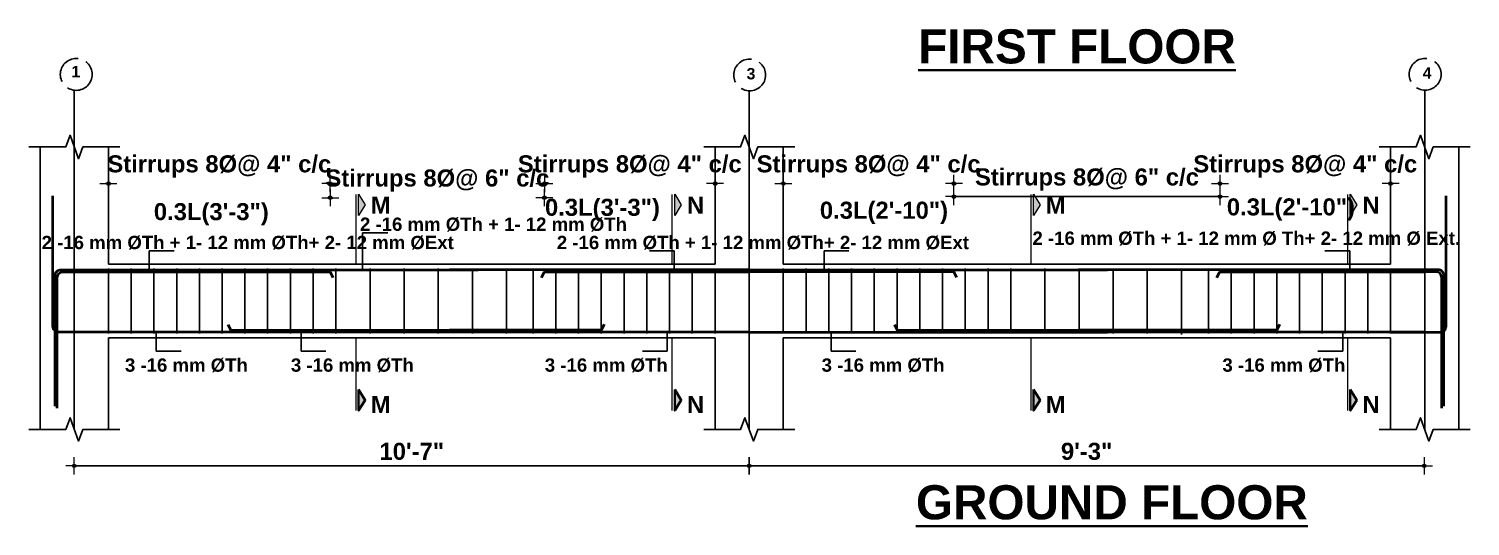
# Model space of a CAD drawing. Header units: inches. Extents: x -12073856 to 12321241, y -1226296 to 1319224.
# Drawn here: x 129946 to 130453, y 49509 to 49684 of the extents above; entities that cross this region are included whole.
import ezdxf
from ezdxf.enums import TextEntityAlignment as Align

# ---------------------------------------------------------------- set-up
doc = ezdxf.new("R2010")
doc.units = ezdxf.units.IN
doc.header["$MEASUREMENT"] = 0
doc.header["$PDMODE"] = 35
doc.linetypes.add('ACAD_ISO02W100', pattern=[15, 12, -3])
for name, color, linetype, lineweight in [('BAR', 5, 'Continuous', 40), ('Dimension', 130, 'Continuous', 9), ('Hatch', 9, 'Continuous', 9), ('HATCH1', 4, 'ACAD_ISO02W100', 13), ('TEXT', 255, 'Continuous', 35)]:
    doc.layers.add(name, color=color, linetype=linetype, lineweight=lineweight)
doc.layers.add('STIRRUP', color=10, linetype='Continuous')
doc.styles.add('1.8 str', font='times.ttf', dxfattribs={"width": 0.8, "height": 6})
doc.styles.add('STYLE1', font='arialbd.ttf')
doc.dimstyles.new('1.4', dxfattribs={"dimscale": 0, "dimtxt": 6, "dimasz": 0.5, "dimexe": 2, "dimexo": 9, "dimgap": 2, "dimtad": 1, "dimdec": 0, "dimlfac": 0.5, "dimzin": 3, "dimdsep": 46, "dimlunit": 4, "dimtxsty": '1.8 str', "dimblk": 'DIM', "dimcen": 3, "dimdle": 3, "dimse1": 1, "dimse2": 1, "dimclrd": 256, "dimclre": 256, "dimclrt": 7, "dimadec": 1, "dimazin": 2, "dimtfac": 1, "dimtdec": 0, "dimtix": 1, "dimtofl": 0, "dimtmove": 2, "dimatfit": 3, "dimldrblk": 'ARROW', "dimfxl": 2, "dimfrac": 2, "dimtolj": 2, "dimtzin": 0, "dimarcsym": 0})

# ---------------------------------------------------------------- blocks, each defined once
blk = doc.blocks.new('DIM')
at = {"layer": 'Dimension'}
h = blk.add_hatch(color=256, dxfattribs=at)
h.paths.add_polyline_path([(0, 1.3), (0, 0), (1.3, 0, 0.414214)])
h.paths.add_polyline_path([(1.3, 0), (0, 0), (0, -1.3, 0.414214)])
h.paths.add_polyline_path([(0, 0), (-1.3, 0, 0.414214), (0, -1.3)])
h.paths.add_polyline_path([(0, 1.3, 0.414214), (-1.3, 0), (0, 0)])
for p, q in [((-6, 0), (6, 0)), ((0, 6), (0, -6))]:
    blk.add_line(p, q, dxfattribs=at)
blk.add_circle((0, 0), 1.28, dxfattribs=at)
blk = doc.blocks.new('*D2432')
at = {"layer": 'Defpoints', "color": 0, "ltscale": 10, "transparency": 16777216}
for p in [(130052.03, 49629.4), (129974.03, 49617.42), (130052.03, 49612.86)]:
    blk.add_point(p, dxfattribs=at)
at = {"layer": 'Dimension', "lineweight": -2, "ltscale": 10, "transparency": 16777216}
for p, q in [((129973.53, 49629.4), (129973.03, 49629.4)), ((130052.53, 49629.4), (130053.03, 49629.4))]:
    blk.add_line(p, q, dxfattribs=at)
at = {"layer": 'Dimension', "lineweight": -2, "ltscale": 10, "transparency": 16777216, "xscale": 0.5, "yscale": 0.5, "zscale": 0.5}
blk.add_blockref('DIM', (129974.03, 49629.4), dxfattribs=at)
at = {"layer": 'Dimension', "lineweight": -2, "ltscale": 10, "transparency": 16777216, "xscale": 0.5, "yscale": 0.5, "zscale": 0.5, "rotation": 180}
blk.add_blockref('DIM', (130052.03, 49629.4), dxfattribs=at)
at = {"layer": 'Dimension', "color": 7, "ltscale": 10, "transparency": 16777216, "insert": (130013.03, 49635.42), "char_height": 6, "attachment_point": 5, "style": 'STYLE1'}
blk.add_mtext('\\A2;Stirrups 8%%C@ 4" c/c', dxfattribs=at)
blk = doc.blocks.new('ARROW')
at = {"layer": 'Hatch'}
h = blk.add_hatch(color=256, dxfattribs=at)
h.dxf.hatch_style = 1
h.paths.add_polyline_path([(12191115.8, -1270860.1), (12191485.4, -1270660.1), (12191115.8, -1270660.1)])
for p, q in [((12191115.8, -1270860.1), (12191115.8, -1270060.1)), ((12191015.8, -1270160.1), (12196382.9, -1270160.1)), ((12191485.4, -1270660.1), (12190746.1, -1270660.1)), ((12190746.1, -1270660.1), (12191115.8, -1270860.1)), ((12191485.4, -1270660.1), (12191115.8, -1270860.1))]:
    blk.add_line(p, q, dxfattribs=at)
blk = doc.blocks.new('*D2433')
at = {"layer": 'Defpoints', "color": 0, "ltscale": 10, "transparency": 16777216}
for p in [(130127.38, 49624.42), (130052.03, 49607.88), (130127.38, 49593.36)]:
    blk.add_point(p, dxfattribs=at)
at = {"layer": 'Dimension', "lineweight": -2, "ltscale": 10, "transparency": 16777216}
for p, q in [((130051.53, 49624.42), (130051.03, 49624.42)), ((130127.88, 49624.42), (130128.38, 49624.42))]:
    blk.add_line(p, q, dxfattribs=at)
at = {"layer": 'Dimension', "lineweight": -2, "ltscale": 10, "transparency": 16777216, "xscale": 0.5, "yscale": 0.5, "zscale": 0.5}
blk.add_blockref('DIM', (130052.03, 49624.42), dxfattribs=at)
at = {"layer": 'Dimension', "lineweight": -2, "ltscale": 10, "transparency": 16777216, "xscale": 0.5, "yscale": 0.5, "zscale": 0.5, "rotation": 180}
blk.add_blockref('DIM', (130127.38, 49624.42), dxfattribs=at)
at = {"layer": 'Dimension', "color": 7, "ltscale": 10, "transparency": 16777216, "insert": (130089.71, 49630.44), "char_height": 6, "attachment_point": 5, "style": 'STYLE1'}
blk.add_mtext('\\A2;Stirrups 8%%C@ 6" c/c', dxfattribs=at)
blk = doc.blocks.new('*D2434')
at = {"layer": 'Defpoints', "color": 0, "ltscale": 10, "transparency": 16777216}
for p in [(130187.38, 49629.4), (130187.38, 49615.86), (130127.38, 49598.34)]:
    blk.add_point(p, dxfattribs=at)
at = {"layer": 'Dimension', "lineweight": -2, "ltscale": 10, "transparency": 16777216}
for p, q in [((130126.88, 49629.4), (130126.38, 49629.4)), ((130187.88, 49629.4), (130188.38, 49629.4))]:
    blk.add_line(p, q, dxfattribs=at)
at = {"layer": 'Dimension', "lineweight": -2, "ltscale": 10, "transparency": 16777216, "xscale": 0.5, "yscale": 0.5, "zscale": 0.5}
blk.add_blockref('DIM', (130127.38, 49629.4), dxfattribs=at)
at = {"layer": 'Dimension', "lineweight": -2, "ltscale": 10, "transparency": 16777216, "xscale": 0.5, "yscale": 0.5, "zscale": 0.5, "rotation": 180}
blk.add_blockref('DIM', (130187.38, 49629.4), dxfattribs=at)
at = {"layer": 'Dimension', "color": 7, "ltscale": 10, "transparency": 16777216, "insert": (130157.38, 49635.42), "char_height": 6, "attachment_point": 5, "style": 'STYLE1'}
blk.add_mtext('\\A2;Stirrups 8%%C@ 4" c/c', dxfattribs=at)
blk = doc.blocks.new('*D2435')
at = {"layer": 'Defpoints', "color": 0, "ltscale": 10, "transparency": 16777216}
for p in [(130211.38, 49629.4), (130211.38, 49615.86), (130271.38, 49598.34)]:
    blk.add_point(p, dxfattribs=at)
at = {"layer": 'Dimension', "lineweight": -2, "ltscale": 10, "transparency": 16777216}
for p, q in [((130210.88, 49629.4), (130210.38, 49629.4)), ((130271.88, 49629.4), (130272.38, 49629.4))]:
    blk.add_line(p, q, dxfattribs=at)
at = {"layer": 'Dimension', "lineweight": -2, "ltscale": 10, "transparency": 16777216, "xscale": 0.5, "yscale": 0.5, "zscale": 0.5}
blk.add_blockref('DIM', (130211.38, 49629.4), dxfattribs=at)
at = {"layer": 'Dimension', "lineweight": -2, "ltscale": 10, "transparency": 16777216, "xscale": 0.5, "yscale": 0.5, "zscale": 0.5, "rotation": 180}
blk.add_blockref('DIM', (130271.38, 49629.4), dxfattribs=at)
at = {"layer": 'Dimension', "color": 7, "ltscale": 10, "transparency": 16777216, "insert": (130241.38, 49635.42), "char_height": 6, "attachment_point": 5, "style": 'STYLE1'}
blk.add_mtext('\\A2;Stirrups 8%%C@ 4" c/c', dxfattribs=at)
blk = doc.blocks.new('*D2436')
at = {"layer": 'Defpoints', "color": 0, "ltscale": 10, "transparency": 16777216}
for p in [(130424.95, 49629.4), (130424.95, 49615.86), (130364.95, 49598.34)]:
    blk.add_point(p, dxfattribs=at)
at = {"layer": 'Dimension', "lineweight": -2, "ltscale": 10, "transparency": 16777216}
for p, q in [((130364.45, 49629.4), (130363.95, 49629.4)), ((130425.45, 49629.4), (130425.95, 49629.4))]:
    blk.add_line(p, q, dxfattribs=at)
at = {"layer": 'Dimension', "lineweight": -2, "ltscale": 10, "transparency": 16777216, "xscale": 0.5, "yscale": 0.5, "zscale": 0.5}
blk.add_blockref('DIM', (130364.95, 49629.4), dxfattribs=at)
at = {"layer": 'Dimension', "lineweight": -2, "ltscale": 10, "transparency": 16777216, "xscale": 0.5, "yscale": 0.5, "zscale": 0.5, "rotation": 180}
blk.add_blockref('DIM', (130424.95, 49629.4), dxfattribs=at)
at = {"layer": 'Dimension', "color": 7, "ltscale": 10, "transparency": 16777216, "insert": (130394.95, 49635.42), "char_height": 6, "attachment_point": 5, "style": 'STYLE1'}
blk.add_mtext('\\A2;Stirrups 8%%C@ 4" c/c', dxfattribs=at)
blk = doc.blocks.new('*D2437')
at = {"layer": 'Defpoints', "color": 0, "ltscale": 10, "transparency": 16777216}
for p in [(130364.95, 49624.79), (130271.38, 49593.36), (130364.95, 49593.36)]:
    blk.add_point(p, dxfattribs=at)
at = {"layer": 'Dimension', "lineweight": -2, "ltscale": 10, "transparency": 16777216}
blk.add_line((130271.88, 49624.79), (130364.45, 49624.79), dxfattribs=at)
at = {"layer": 'Dimension', "lineweight": -2, "ltscale": 10, "transparency": 16777216, "xscale": 0.5, "yscale": 0.5, "zscale": 0.5, "rotation": 180}
blk.add_blockref('DIM', (130271.38, 49624.79), dxfattribs=at)
at = {"layer": 'Dimension', "lineweight": -2, "ltscale": 10, "transparency": 16777216, "xscale": 0.5, "yscale": 0.5, "zscale": 0.5}
blk.add_blockref('DIM', (130364.95, 49624.79), dxfattribs=at)
at = {"layer": 'Dimension', "color": 7, "ltscale": 10, "transparency": 16777216, "insert": (130318.17, 49630.81), "char_height": 6, "attachment_point": 5, "style": 'STYLE1'}
blk.add_mtext('\\A2;Stirrups 8%%C@ 6" c/c', dxfattribs=at)
blk = doc.blocks.new('*D2438')
at = {"layer": 'Defpoints', "color": 0, "ltscale": 10, "transparency": 16777216}
for p in [(129962.03, 49542.9), (130199.38, 49542.9), (130199.38, 49530.09)]:
    blk.add_point(p, dxfattribs=at)
at = {"layer": 'Dimension', "lineweight": -2, "ltscale": 10, "transparency": 16777216}
blk.add_line((129962.53, 49530.09), (130198.88, 49530.09), dxfattribs=at)
at = {"layer": 'Dimension', "lineweight": -2, "ltscale": 10, "transparency": 16777216, "xscale": 0.5, "yscale": 0.5, "zscale": 0.5, "rotation": 180}
blk.add_blockref('DIM', (129962.03, 49530.09), dxfattribs=at)
at = {"layer": 'Dimension', "lineweight": -2, "ltscale": 10, "transparency": 16777216, "xscale": 0.5, "yscale": 0.5, "zscale": 0.5}
blk.add_blockref('DIM', (130199.38, 49530.09), dxfattribs=at)
at = {"layer": 'Dimension', "color": 7, "ltscale": 10, "transparency": 16777216, "insert": (130080.71, 49535.15), "char_height": 6, "attachment_point": 5, "style": 'STYLE1'}
blk.add_mtext('\\A2;10\'-7"', dxfattribs=at)
blk = doc.blocks.new('*D2439')
at = {"layer": 'Defpoints', "color": 0, "ltscale": 10, "transparency": 16777216}
for p in [(130199.38, 49542.9), (130436.74, 49542.9), (130436.74, 49530.09)]:
    blk.add_point(p, dxfattribs=at)
at = {"layer": 'Dimension', "lineweight": -2, "ltscale": 10, "transparency": 16777216}
blk.add_line((130199.88, 49530.09), (130436.24, 49530.09), dxfattribs=at)
at = {"layer": 'Dimension', "lineweight": -2, "ltscale": 10, "transparency": 16777216, "xscale": 0.5, "yscale": 0.5, "zscale": 0.5, "rotation": 180}
blk.add_blockref('DIM', (130199.38, 49530.09), dxfattribs=at)
at = {"layer": 'Dimension', "lineweight": -2, "ltscale": 10, "transparency": 16777216, "xscale": 0.5, "yscale": 0.5, "zscale": 0.5}
blk.add_blockref('DIM', (130436.74, 49530.09), dxfattribs=at)
at = {"layer": 'Dimension', "color": 7, "ltscale": 10, "transparency": 16777216, "insert": (130318.06, 49535.16), "char_height": 6, "attachment_point": 5, "style": 'STYLE1'}
blk.add_mtext('\\A2;9\'-3"', dxfattribs=at)

msp = doc.modelspace()

# ---------------------------------------------------------------- hatches: boundary and pattern name
at = {"layer": 'TEXT', "ltscale": 10}
for points in [[(130062.02, 49625.64), (130062.02, 49618.14), (130064.33, 49621.89)], [(130173.18, 49625.64), (130173.18, 49618.14), (130175.49, 49621.89)], [(130299.37, 49625.64), (130299.37, 49618.14), (130301.68, 49621.89)], [(130410.75, 49625.64), (130410.75, 49618.14), (130413.06, 49621.89)], [(130062.02, 49549.5), (130062.02, 49557), (130064.33, 49553.25)], [(130173.18, 49549.5), (130173.18, 49557), (130175.49, 49553.25)], [(130299.37, 49549.5), (130299.37, 49557), (130301.68, 49553.25)], [(130410.75, 49549.5), (130410.75, 49557), (130413.06, 49553.25)]]:
    msp.add_hatch(color=256, dxfattribs=at).paths.add_polyline_path(points)

# ---------------------------------------------------------------- linework, layer by layer
for p, q in [((129962.03, 49642.26), (129962.03, 49662.21)), ((130199.38, 49642.26), (130199.38, 49662.21)), ((130436.95, 49642.26), (130436.95, 49662.21)), ((129962.03, 49642.26), (129962.03, 49542.9)), ((130199.38, 49642.26), (130199.38, 49542.9)), ((130436.95, 49642.26), (130436.95, 49542.9)), ((129962.03, 49542.9), (129962.03, 49562.85)), ((130199.38, 49542.9), (130199.38, 49562.85)), ((130436.95, 49542.9), (130436.95, 49562.85))]:
    msp.add_line(p, q)
at = {"ltscale": 10}
for p, q in [((129950.03, 49575.09), (129950.03, 49642.26)), ((129974.03, 49601.09), (129974.03, 49642.26)), ((130187.38, 49601.09), (130187.38, 49642.26)), ((130211.38, 49601.09), (130211.38, 49642.26)), ((130424.95, 49601.09), (130424.95, 49642.26)), ((130448.95, 49598.34), (130448.95, 49642.26)), ((129974.03, 49601.09), (130172.33, 49601.09)), ((130094.03, 49601.09), (130187.38, 49601.09)), ((130325.38, 49601.09), (130211.38, 49601.09)), ((130298.52, 49601.09), (130424.95, 49601.09)), ((130448.95, 49542.9), (130448.95, 49598.34)), ((129950.03, 49542.9), (129950.03, 49575.09)), ((129974.03, 49542.9), (129974.03, 49575.09)), ((129974.03, 49575.09), (130170.55, 49575.09)), ((130094.03, 49575.09), (130187.38, 49575.09)), ((130187.38, 49542.9), (130187.38, 49575.09)), ((130325.38, 49575.09), (130211.38, 49575.09)), ((130211.38, 49542.9), (130211.38, 49575.09)), ((130298.52, 49575.09), (130424.95, 49575.09)), ((130424.95, 49542.9), (130424.95, 49575.09))]:
    msp.add_line(p, q, dxfattribs=at)
at = {"linetype": 'Continuous', "ltscale": 10}
for points in [[(129978.03, 49642.26), (129965.03, 49642.26), (129963.53, 49638.14), (129960.53, 49646.38), (129959.03, 49642.26), (129946.03, 49642.26)], [(130215.38, 49642.26), (130202.38, 49642.26), (130200.88, 49638.14), (130197.88, 49646.38), (130196.38, 49642.26), (130183.38, 49642.26)], [(130452.95, 49642.26), (130439.95, 49642.26), (130438.45, 49638.14), (130435.45, 49646.38), (130433.95, 49642.26), (130420.95, 49642.26)], [(129978.03, 49542.9), (129965.03, 49542.9), (129963.53, 49538.78), (129960.53, 49547.02), (129959.03, 49542.9), (129946.03, 49542.9)], [(130215.38, 49542.9), (130202.38, 49542.9), (130200.88, 49538.78), (130197.88, 49547.02), (130196.38, 49542.9), (130183.38, 49542.9)], [(130452.95, 49542.9), (130439.95, 49542.9), (130438.45, 49538.78), (130435.45, 49547.02), (130433.95, 49542.9), (130420.95, 49542.9)]]:
    msp.add_lwpolyline(points, dxfattribs=at)
at = {"layer": 'BAR', "ltscale": 10}
for p, q in [((130199.38, 49599.09), (130094.03, 49599.09)), ((130199.38, 49599.09), (130325.38, 49599.09)), ((130436.95, 49599.09), (130315.38, 49599.09)), ((130199.38, 49577.09), (130094.03, 49577.09)), ((130199.38, 49577.09), (130325.38, 49577.09)), ((130436.95, 49577.09), (130315.38, 49577.09))]:
    msp.add_line(p, q, dxfattribs=at)
for points in [[(129974.03, 49577.09), (129956.55, 49577.09, -0.414214), (129954.53, 49579.11), (129954.53, 49625.09)], [(130424.95, 49577.09), (130442.44, 49577.09, 0.414214), (130444.45, 49579.11), (130444.45, 49625.09)], [(129955.28, 49551.09), (129955.28, 49597.08, -0.414214), (129957.3, 49599.09), (129974.03, 49599.09)], [(129956.03, 49550.34), (129956.03, 49596.33, -0.414214), (129958.05, 49598.34), (129974.03, 49598.34)], [(130443.7, 49551.09), (130443.7, 49597.08, 0.414214), (130441.69, 49599.09), (130424.95, 49599.09)], [(130442.95, 49550.34), (130442.95, 49596.33, 0.414214), (130440.94, 49598.34), (130424.95, 49598.34)]]:
    msp.add_lwpolyline(points, format="xyb", dxfattribs=at)
for points in [[(129962.03, 49599.09), (130104.03, 49599.09)], [(129962.03, 49598.34), (130052.03, 49598.34), (130052.99, 49596.34)], [(130126.34, 49596.34), (130127.38, 49598.34), (130199.38, 49598.34)], [(130272.43, 49596.34), (130271.38, 49598.34), (130199.38, 49598.34)], [(130363.91, 49596.34), (130364.95, 49598.34), (130436.95, 49598.34)], [(130104.03, 49577.09), (129962.03, 49577.09)], [(130016.08, 49579.84), (130017.03, 49577.84), (130104.03, 49577.84)], [(130148.34, 49579.84), (130147.38, 49577.84), (130094.03, 49577.84)], [(130250.43, 49579.84), (130251.38, 49577.84), (130325.38, 49577.84)], [(130385.91, 49579.84), (130384.95, 49577.84), (130315.38, 49577.84)]]:
    msp.add_lwpolyline(points, dxfattribs=at)
at = {"layer": 'Dimension', "ltscale": 10}
for p, q in [((130061.16, 49601.09), (130061.16, 49625.59)), ((130172.33, 49601.09), (130172.33, 49625.59)), ((130298.52, 49601.09), (130298.52, 49625.59)), ((130409.89, 49601.09), (130409.89, 49625.59)), ((130061.16, 49549.55), (130061.16, 49575.09)), ((130172.33, 49549.55), (130172.33, 49575.09)), ((130298.52, 49549.55), (130298.52, 49575.09)), ((130409.89, 49549.55), (130409.89, 49575.09))]:
    msp.add_line(p, q, dxfattribs=at)
for points in [[(130062.02, 49618.14), (130062.02, 49625.64), (130064.33, 49621.89), (130062.02, 49618.14)], [(130173.18, 49618.14), (130173.18, 49625.64), (130175.49, 49621.89), (130173.18, 49618.14)], [(130299.37, 49618.14), (130299.37, 49625.64), (130301.68, 49621.89), (130299.37, 49618.14)], [(130410.75, 49618.14), (130410.75, 49625.64), (130413.06, 49621.89), (130410.75, 49618.14)]]:
    msp.add_lwpolyline(points, dxfattribs=at)
at = {"layer": 'HATCH1', "lineweight": 25}
for centre in [(129962.71, 49667.78), (130199.55, 49667.58), (130437.12, 49667.81)]:
    msp.add_circle(centre, 5.6, dxfattribs=at)
at = {"layer": 'STIRRUP'}
for p, q in [((129974.03, 49599.49), (129974.03, 49576.69)), ((129982.03, 49599.49), (129982.03, 49576.69)), ((129990.03, 49599.49), (129990.03, 49576.69)), ((129998.03, 49599.49), (129998.03, 49576.69)), ((130006.03, 49599.49), (130006.03, 49576.69)), ((130014.03, 49599.49), (130014.03, 49576.69)), ((130022.03, 49599.49), (130022.03, 49576.69)), ((130030.03, 49599.49), (130030.03, 49576.69)), ((130038.03, 49599.49), (130038.03, 49576.69)), ((130046.03, 49599.49), (130046.03, 49576.69)), ((130054.03, 49599.49), (130054.03, 49576.69)), ((130066.03, 49599.49), (130066.03, 49576.69)), ((130078.03, 49599.49), (130078.03, 49576.69)), ((130090.03, 49599.49), (130090.03, 49576.69)), ((130102.03, 49599.49), (130102.03, 49576.69)), ((130114.03, 49599.49), (130114.03, 49576.69)), ((130123.38, 49599.49), (130123.38, 49576.69)), ((130131.38, 49599.49), (130131.38, 49576.69)), ((130139.38, 49599.49), (130139.38, 49576.69)), ((130147.38, 49599.49), (130147.38, 49576.69)), ((130155.38, 49599.49), (130155.38, 49576.69)), ((130163.38, 49599.49), (130163.38, 49576.69)), ((130171.38, 49599.49), (130171.38, 49576.69)), ((130179.38, 49599.49), (130179.38, 49576.69)), ((130187.38, 49599.49), (130187.38, 49576.69)), ((130211.38, 49599.49), (130211.38, 49576.69)), ((130219.38, 49599.49), (130219.38, 49576.69)), ((130227.38, 49599.49), (130227.38, 49576.69)), ((130235.38, 49599.49), (130235.38, 49576.69)), ((130243.38, 49599.49), (130243.38, 49576.69)), ((130251.38, 49599.49), (130251.38, 49576.69)), ((130259.38, 49599.49), (130259.38, 49576.69)), ((130267.38, 49599.49), (130267.38, 49576.69)), ((130275.38, 49599.49), (130275.38, 49576.69)), ((130283.38, 49599.49), (130283.38, 49576.69)), ((130291.38, 49599.49), (130291.38, 49576.69)), ((130303.38, 49599.49), (130303.38, 49576.69)), ((130315.38, 49599.49), (130315.38, 49576.69)), ((130327.38, 49599.49), (130327.38, 49576.69)), ((130339.38, 49599.49), (130339.38, 49576.69)), ((130351.38, 49599.49), (130351.38, 49576.69)), ((130351.38, 49599.09), (130351.38, 49576.29)), ((130360.95, 49599.49), (130360.95, 49576.69)), ((130368.95, 49599.49), (130368.95, 49576.69)), ((130376.95, 49599.49), (130376.95, 49576.69)), ((130384.95, 49599.49), (130384.95, 49576.69)), ((130392.95, 49599.49), (130392.95, 49576.69)), ((130400.95, 49599.49), (130400.95, 49576.69)), ((130408.95, 49599.49), (130408.95, 49576.69)), ((130416.95, 49599.49), (130416.95, 49576.69)), ((130424.95, 49599.49), (130424.95, 49576.69))]:
    msp.add_line(p, q, dxfattribs=at)
at = {"layer": 'TEXT', "ltscale": 10}
for points in [[(130062.02, 49557), (130062.02, 49549.5), (130064.33, 49553.25), (130062.02, 49557)], [(130173.18, 49557), (130173.18, 49549.5), (130175.49, 49553.25), (130173.18, 49557)], [(130299.37, 49557), (130299.37, 49549.5), (130301.68, 49553.25), (130299.37, 49557)], [(130410.75, 49557), (130410.75, 49549.5), (130413.06, 49553.25), (130410.75, 49557)]]:
    msp.add_lwpolyline(points, dxfattribs=at)

# ---------------------------------------------------------------- texts
at = {"layer": 'HATCH1', "lineweight": 25, "style": 'STYLE1'}
for s, p in [('1', (129961.02, 49666.79)), ('3', (130198.45, 49666.04)), ('4', (130436.25, 49666.26))]:
    msp.add_text(s, height=4, dxfattribs=at).set_placement(p)
at = {"layer": 'TEXT', "style": 'STYLE1'}
for s, p in [('%%UFIRST FLOOR', (130314.69, 49677.64)), ('%%UGROUND FLOOR', (130326.94, 49517.27))]:
    msp.add_text(s, height=12, dxfattribs=at).set_placement(p, align=Align.MIDDLE_CENTER)
for s, p in [('0.3L(3\'-3")', (129989.99, 49616.51)), ('0.3L(3\'-3")', (130127.55, 49618.04)), ('0.3L(2\'-10")', (130224.23, 49617.01)), ('0.3L(2\'-10")', (130367.36, 49618.18))]:
    msp.add_text(s, height=6, dxfattribs=at).set_placement(p)
at = {"layer": 'TEXT', "ltscale": 10, "style": 'STYLE1'}
for s, height, p in [('M', 6, (130066.31, 49618.8)), ('N', 6, (130177.49, 49618.8)), ('M', 6, (130303.66, 49618.8)), ('N', 6, (130415.05, 49618.8)), ('2 -16 mm %%CTh + 1- 12 mm %%CTh', 4.68, (130062.5, 49612.75)), ('2 -16 mm %%CTh + 1- 12 mm %%C Th+ 2- 12 mm %%C Ext.', 4.68, (130299.01, 49607.83)), ('2 -16 mm %%CTh + 1- 12 mm %%CTh+ 2- 12 mm %%CExt', 4.68, (129950.53, 49606.32)), ('2 -16 mm %%CTh + 1- 12 mm %%CTh+ 2- 12 mm %%CExt', 4.68, (129950.53, 49606.32)), ('2 -16 mm %%CTh + 1- 12 mm %%CTh+ 2- 12 mm %%CExt', 4.68, (130131.73, 49606.32)), ('3 -16 mm %%CTh ', 4.68, (129979.84, 49563.2)), ('3 -16 mm %%CTh ', 4.68, (130038.21, 49563.2)), ('3 -16 mm %%CTh ', 4.68, (130127.51, 49563.2)), ('3 -16 mm %%CTh ', 4.68, (130224.86, 49563.2)), ('3 -16 mm %%CTh ', 4.68, (130365.82, 49563.2)), ('M', 6, (130066.31, 49548.67)), ('N', 6, (130177.49, 49548.67)), ('M', 6, (130303.66, 49548.67)), ('N', 6, (130415.05, 49548.67))]:
    msp.add_text(s, height=height, dxfattribs=at).set_placement(p)

# ---------------------------------------------------------------- dimensions: what is measured, and where the dimension line sits
at = {"layer": 'Dimension', "ltscale": 10}
for base, p1, p2, text, picture, middle in [((130052.03, 49629.4), (129974.03, 49617.42), (130052.03, 49612.86), 'Stirrups 8%%C@ 4" c/c', '*D2432', (130013.03, 49635.42)), ((130187.38, 49629.4), (130127.38, 49598.34), (130187.38, 49615.86), 'Stirrups 8%%C@ 4" c/c', '*D2434', (130157.38, 49635.42)), ((130424.95, 49629.4), (130364.95, 49598.34), (130424.95, 49615.86), 'Stirrups 8%%C@ 4" c/c', '*D2436', (130394.95, 49635.42)), ((130127.38, 49624.42), (130052.03, 49607.88), (130127.38, 49593.36), 'Stirrups 8%%C@ 6" c/c', '*D2433', (130089.71, 49630.44)), ((130364.95, 49624.79), (130271.38, 49593.36), (130364.95, 49593.36), 'Stirrups 8%%C@ 6" c/c', '*D2437', (130318.17, 49630.81)), ((130199.38, 49530.09), (129962.03, 49542.9), (130199.38, 49542.9), '10\'-7"', '*D2438', (130080.71, 49535.15)), ((130436.74, 49530.09), (130199.38, 49542.9), (130436.74, 49542.9), '9\'-3"', '*D2439', (130318.06, 49535.16))]:
    dim = msp.add_linear_dim(base=base, p1=p1, p2=p2, text=text, dimstyle='1.4', override={"dimscale": 1, "dimtxsty": 'STYLE1'}, dxfattribs=at)
    dim.commit()
    dim.dimension.update_dxf_attribs({"geometry": picture, "text_midpoint": middle})
dim = msp.add_linear_dim(base=(130211.38, 49629.4), p1=(130271.38, 49598.34), p2=(130211.38, 49615.86), angle=180, text='Stirrups 8%%C@ 4" c/c', dimstyle='1.4', override={"dimscale": 1, "dimtxsty": 'STYLE1'}, dxfattribs=at)
dim.commit()
dim.dimension.update_dxf_attribs({"geometry": '*D2435', "text_midpoint": (130241.38, 49635.42)})

# ---------------------------------------------------------------- leaders
for points in [[(130063.37, 49599.09), (130063.37, 49612.06), (130072.26, 49612.06)], [(129988.39, 49599.49), (129988.39, 49605.7), (129997.11, 49605.7)], [(130173.03, 49599.49), (130173.03, 49605.7), (130164.31, 49605.7)], [(130225.74, 49599.49), (130225.74, 49605.7), (130234.46, 49605.7)], [(130410.59, 49599.49), (130410.59, 49605.7), (130401.87, 49605.7)], [(129990.87, 49576.69), (129990.87, 49570.48), (129999.59, 49570.48)], [(130041.8, 49576.69), (130041.8, 49570.48), (130050.52, 49570.48)], [(130170.55, 49576.69), (130170.55, 49570.48), (130161.83, 49570.48)], [(130228.22, 49576.69), (130228.22, 49570.48), (130236.94, 49570.48)], [(130408.11, 49576.69), (130408.11, 49570.48), (130399.39, 49570.48)]]:
    msp.add_leader(points, dimstyle='1.4', override={"dimscale": 1, "dimtxsty": 'STYLE1'}, dxfattribs=at)

doc.saveas('drawing.dxf')
